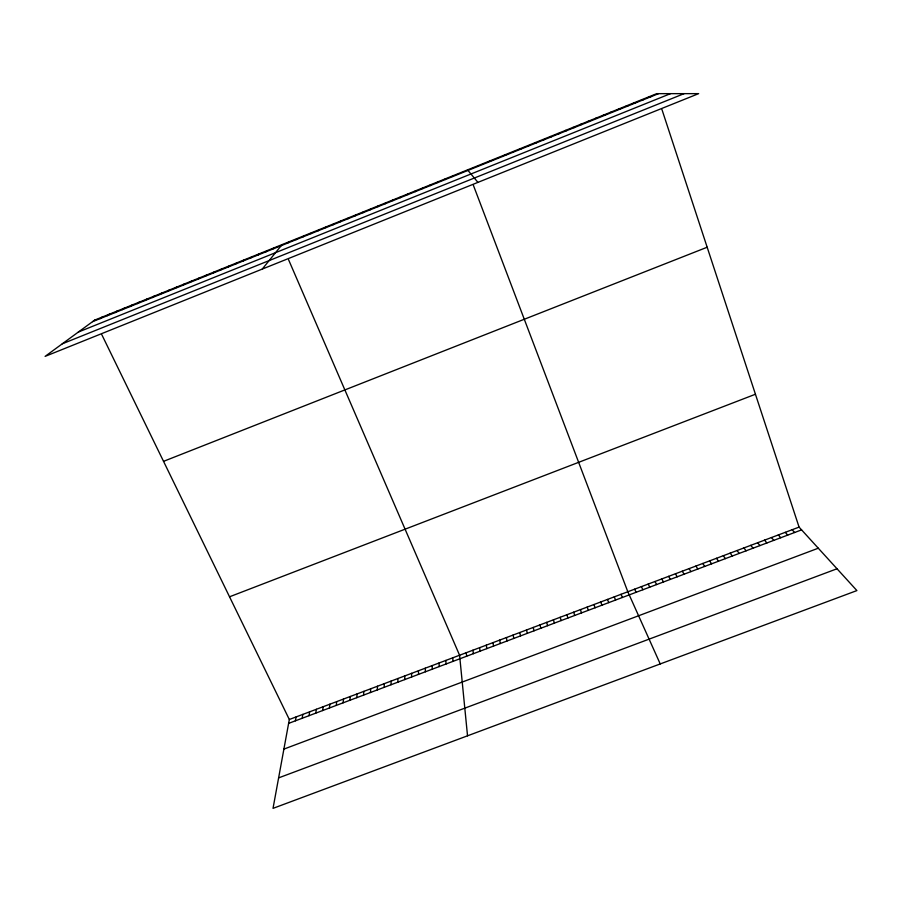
<?xml version="1.0" encoding="UTF-8"?>
<svg xmlns="http://www.w3.org/2000/svg" width="902" height="902" viewBox="0 0 902 902"><rect width="100%" height="100%" fill="white"/><g stroke="black" fill="none" stroke-linecap="round" stroke-linejoin="round"><path stroke-width="1.35" d="M397.895 682.16L397.94 678.507M391.028 684.742L391.107 681.078M384.173 687.335L384.297 683.648M400.308 197.685L400.341 196.963M377.307 689.917L377.476 686.23M370.463 692.51L370.666 688.79M363.607 695.092L363.867 691.36M356.764 697.674L357.057 693.931M349.931 700.245L350.269 696.491M343.098 702.827L343.482 699.061M392.821 200.695L392.9 199.951M336.266 705.398L336.694 701.621M329.444 707.98L329.906 704.18M322.634 710.551L323.13 706.728M315.813 713.121L316.365 709.288M309.014 715.681L309.6 711.847M302.204 718.251L302.835 714.395M385.334 203.717L385.47 202.95M295.405 720.811L296.082 716.943M101.813 334.687L289.328 719.492L273.024 808.361L856.9 590.584L799.071 527.118L661.955 109.537M377.859 206.727L378.039 205.938M370.395 209.738L370.621 208.926M362.92 212.748L363.213 211.914M355.467 215.747L355.805 214.901M348.014 218.758L348.397 217.878M340.561 221.757L341.001 220.866M333.12 224.756L333.616 223.843M325.69 227.744L326.231 226.819M318.259 230.743L318.857 229.785M310.829 233.731L311.483 232.761M303.41 236.719L304.109 235.726M296.003 239.706L296.747 238.692M288.595 242.694L289.395 241.657M262.245 269.089L282.044 244.622M273.577 248.738L274.479 247.667M265.966 251.805L266.913 250.711M258.355 254.871L259.359 253.755M250.756 257.927L251.816 256.799M243.157 260.994L244.273 259.832M235.569 264.049L236.741 262.877M227.992 267.105L229.209 265.91M220.415 270.16L221.689 268.943M212.849 273.205L214.169 271.964M205.284 276.249L206.659 274.997M197.73 279.293L199.15 278.019M190.175 282.337L191.652 281.041M182.632 285.382L184.155 284.062M175.089 288.414L176.668 287.073M167.558 291.447L169.181 290.083M160.026 294.48L161.706 293.105M152.506 297.513L154.242 296.104M144.996 300.535L146.778 299.114M137.487 303.568L139.325 302.125M129.989 306.59L131.872 305.124M122.492 309.6L124.42 308.123M114.994 312.622L116.989 311.122M107.518 315.644L109.548 314.11M100.032 318.654L102.118 317.109M92.568 321.664L658.539 93.65M78.35 332.06L670.513 93.65M62.283 343.809L684.088 93.65M163.533 461.339L707.168 247.238M229.536 596.797L755.436 394.242M289.328 719.492L799.071 527.118M288.617 723.381L801.585 529.88M283.893 749.1L818.283 548.213M278.617 777.885L837.022 568.767M649.102 96.728L650.838 96.751M641.469 99.806L643.149 99.851M633.835 102.884L635.47 102.952M626.213 105.951L627.792 106.041M618.603 109.018L620.125 109.131M610.992 112.085L612.458 112.22M603.382 115.152L604.791 115.309M595.782 118.218L597.147 118.387M588.194 121.274L589.502 121.466M580.606 124.329L581.858 124.544M573.029 127.385L574.224 127.622M565.453 130.429L566.591 130.7M557.887 133.485L558.969 133.767M550.321 136.529L551.359 136.833M542.767 139.573L543.748 139.9M535.213 142.617L536.149 142.967M527.67 145.65L528.549 146.023M520.138 148.695L520.95 149.078M512.607 151.728L513.373 152.134M505.075 154.761L505.785 155.189M497.554 157.794L498.22 158.245M490.045 160.815L490.654 161.289M792.159 529.722L794.639 532.507M785.259 532.338L787.683 535.134M778.358 534.931L780.737 537.75M467.54 169.88L477.925 182.373M771.458 537.536L773.803 540.366M764.569 540.14L766.869 542.981M757.691 542.733L759.935 545.597M750.814 545.338L753.012 548.202M743.936 547.931L746.101 550.818M737.069 550.524L739.178 553.422M730.203 553.106L732.277 556.027M723.336 555.7L725.366 558.631M716.481 558.282L718.466 561.236M709.637 560.875L711.577 563.84M702.793 563.457L704.688 566.433M695.949 566.039L697.798 569.038M689.117 568.621L690.921 571.631M452.567 175.913L452.905 176.499M682.284 571.192L684.054 574.224M675.463 573.773L677.177 576.818M668.641 576.344L670.31 579.4M661.82 578.915L663.455 581.993M655.01 581.486L656.6 584.575M648.211 584.056L649.756 587.157M641.401 586.627L642.9 589.739M445.081 178.934L445.374 179.532M634.613 589.186L636.068 592.321M660.23 663.94L627.815 591.746L473.403 185.327M621.027 594.305L622.403 597.474M288.539 259.629L459.58 655.235L467.529 735.807M614.251 596.865L615.57 600.044M607.474 599.424L608.76 602.626M600.698 601.984L601.938 605.197M437.617 181.945L437.842 182.565M593.933 604.543L595.128 607.756M587.168 607.091L588.318 610.327M580.414 609.639L581.519 612.898M573.661 612.187L574.721 615.457M566.907 614.736L567.933 618.017M560.165 617.284L561.145 620.576M430.141 184.944L430.333 185.586M553.422 619.821L554.369 623.135M546.691 622.369L547.593 625.695M539.96 624.906L540.817 628.243M533.24 627.442L534.052 630.802M526.52 629.979L527.287 633.351M519.8 632.516L520.533 635.899M513.091 635.042L513.779 638.447M422.688 187.954L422.812 188.619M506.394 637.579L507.037 640.995M499.685 640.104L500.283 643.532M492.988 642.63L493.552 646.08M486.302 645.156L486.821 648.617M479.616 647.681L480.089 651.154M472.93 650.195L473.37 653.691M415.236 190.953L415.303 191.641M466.255 652.721L466.65 656.228M452.714 657.829L453.018 661.369M445.847 660.422L446.107 663.973M438.992 663.015L439.206 666.578M432.137 665.597L432.306 669.171M425.282 668.179L425.417 671.776M407.783 193.964L407.805 194.663M418.438 670.761L418.528 674.369M411.605 673.343L411.65 676.974M404.761 675.925L404.772 679.567M94.699 320.097L45.1 356.38L698.655 93.639L656.746 93.65L94.699 320.097"/></g></svg>
